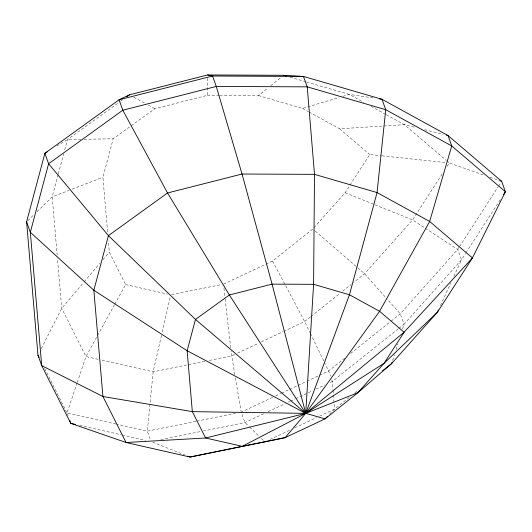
<?xml version="1.0" encoding="UTF-8"?>
<svg xmlns="http://www.w3.org/2000/svg" width="532" height="532" viewBox="0 0 532 532"><rect width="100%" height="100%" fill="white"/><g stroke="black" fill="none" stroke-linecap="round" stroke-linejoin="round"><path stroke-width="0.4" stroke-dasharray="2.66 2" d="M84.103 139.278L113.19 138.779L154.865 108.708L207.374 95.361L207.593 78.217M161.469 335.353L153.13 371.815L147.337 431.159L150.536 440.097M162.213 332.114L170.187 297.275M58.148 174.576L52.203 196.86L57.17 255.041M58.36 173.784L63.667 153.888M64.724 149.911L67.484 139.564L120.066 101.632M107.577 231.819L102.922 177.276L113.19 138.779M392.636 360.417L394.372 354.917M396.107 349.418L397.836 343.911M402.544 328.989L404.027 324.274L461.444 259.849L465.48 253.598M116.016 424.044L67.025 412.918L77.034 383.173M77.3 382.388L85.991 356.56L97.203 336.204M440.496 305.488L450.797 283.044M453.889 276.308L461.444 259.849L457.713 249.428L425.76 228.534M41.31 348.593L61.712 308.301L83.637 282.445M97.602 335.479L114.42 304.949M114.819 304.224L125.625 284.593L109.313 252.168L108.335 240.77M313.92 227.723L345.082 192.764L349.571 185.808M350.016 185.116L369.773 154.513L381.251 155.736M442.132 174.09L412.559 219.902L364.566 273.754L353.614 282.485M447.066 166.45L449.307 162.978L484.472 175.307M459.056 247.34L457.713 249.428L400.297 313.847L390.608 321.574M459.502 246.648L498.078 186.885M498.531 186.193L500.772 182.722M465.926 252.9L500.911 198.702M84.176 281.814L99.684 263.52M102.889 259.736L109.313 252.168M329.521 414.268L334.528 409.108L349.458 397.198M27.764 220.72L34.168 214.469M37.074 211.63L52.203 196.86L69.113 190.33M219.729 95.414L258.452 95.587L268.141 87.787M270.728 85.705L281.069 77.379M265.874 264.204L272.564 261.052L312.829 228.946L314.698 230.569M310.449 316.906L304.656 321.528L283.782 331.35M311.094 316.394L340.088 293.272M342.661 291.217L351.04 284.54M344.763 358.136L328.616 371.004L319.652 375.226M350.568 353.501L389.963 322.086M398.215 328.909L332.347 381.431L329.361 382.834M398.86 328.39L404.027 324.274L400.297 313.847L386.551 298.425M354.651 393.062L358.541 389.956M120.737 101.147L122.759 99.684M56.891 146.014L67.484 139.564L80.784 139.337M223.473 284.161L265.129 264.557M234.585 354.505L231.6 355.908L208.95 360.503M237.565 353.102L258.439 343.28M261.418 341.877L283.037 331.702M272.59 397.377L241.222 412.14L244.953 422.561L249.056 426.544M275.583 395.968L280.81 393.507M281.554 393.155L289.029 389.637M289.774 389.291L297.242 385.773M297.987 385.421L306.206 381.557M306.951 381.205L318.907 375.579M263.626 413.776L244.953 422.561L203.676 430.927M268.108 411.662L285.292 403.582M288.278 402.172L289.767 401.467M290.519 401.115L295.001 399.007M295.745 398.654L312.178 390.92M315.915 389.165L324.879 384.949M270.123 439.419L289.594 430.255M294.834 427.788L316.553 417.567M319.552 416.157L334.528 409.108L333.438 395.269M72.186 189.146L102.922 177.276M258.452 95.587L302.548 108.428L338.977 97.496M342.934 96.305L349.271 94.403L373.81 98.068M171.55 294.681L221.039 284.653M204.906 361.321L153.13 371.815L101.359 360.051M195.896 421.324L147.337 431.159L116.821 424.23M196.707 421.158L235.556 413.291M160.784 439.618L200.438 431.585M309.092 112.019L339.622 128.784L404.44 124.694L415.731 127.5M207.374 95.361L218.905 95.414M382.069 155.823L445.204 162.546M125.625 284.593L167.52 294.116M98.127 359.313L85.991 356.56L61.712 308.301L57.449 258.319M79.587 425.347L121.356 434.837M122.154 435.016L145.449 440.31M424.603 129.708L443.156 134.323M289.973 77.14L305.787 81.742M306.578 81.975L349.271 94.403L363.788 102.377M489.945 177.222L500.107 180.78M152.598 442.192L184.717 454.92M345.082 192.764L374.222 204.481M374.987 204.793L412.559 219.902L425.061 228.082M371.05 106.36L385.567 114.333M386.292 114.732L404.44 124.694L446.142 160.285M302.548 108.428L308.367 111.62M133.851 97.203L145.442 103.547M148.342 105.136L154.865 108.708M446.78 160.824L449.307 162.978M339.622 128.784L369.773 154.513M315.323 231.107L357.085 267.277M357.71 267.815L364.566 273.754L386.006 297.807M249.641 427.11L259.018 436.2M261.365 438.474L263.712 440.749M272.564 261.052L304.656 321.528L310.016 332.606M44.675 368.51L67.025 412.918M310.375 333.345L323.968 361.408M324.32 362.146L328.616 371.004L330.478 376.217M331.815 379.941L332.347 381.431L332.985 389.57M67.291 413.663L68.089 415.891M234.805 374.654L231.041 350.96M235.363 377.913L241.082 411.322M223.945 288.284L225.063 298.179M225.156 299.004L230.669 347.662M333.052 390.382L333.371 394.451"/><path stroke-width="0.8" d="M187.776 456.137L190.064 457.041L285.159 437.643L305.72 413.364L313.594 284.321L314.505 174.356L307.223 86.849L303.486 76.428L283.649 75.298L207.64 74.959L129.502 94.822L119.075 99.783L44.881 153.316L26.6 221.857L37.972 355.183L41.702 365.61L70.756 423.339L126.064 442.504L190.064 457.041L285.159 437.643L325.072 418.857L357.81 392.749L391.645 363.556L437.404 312.218L472.429 257.954L505.4 191.753L501.669 181.332L447.997 135.527L381.996 99.291L303.486 76.428L212.547 76.023L207.64 74.959M392.144 361.986L391.645 363.556L382.561 370.804M26.6 221.857L30.331 232.278L41.702 365.61L102.915 396.5L192.331 411.628L305.72 413.364L357.81 392.749L384.031 363.329L404.107 332.227L379.595 311.306L349.451 294.761L313.594 284.321L272.065 284.135L229.372 294.987L195.483 319.433L187.138 350.734L192.331 411.628L205.598 437.996L305.72 413.364L404.107 332.227L472.429 257.954L429.663 221.452L377.062 192.577L314.505 174.356L242.033 174.03L167.54 192.97L108.422 235.629L93.851 290.246L102.915 396.5L126.064 442.504L205.598 437.996L242.279 446.328L305.72 413.364L349.451 294.761L377.062 192.577L385.727 109.712L381.996 99.291L379.542 98.925M438.435 309.976L437.404 312.218L384.031 363.329L305.72 413.364L187.138 350.734L93.851 290.246L30.331 232.278L48.611 163.743L44.881 153.316L47.707 151.6M503.604 194.532L505.4 191.753L451.728 145.948L385.727 109.712L307.223 86.849L216.285 86.443L122.806 110.21L48.611 163.743L108.422 235.629L195.483 319.433L305.72 413.364L325.072 418.857L327.293 416.563M305.72 413.364L272.065 284.135L242.033 174.03L216.285 86.443L212.547 76.023L119.075 99.783L122.806 110.21L167.54 192.97L229.372 294.987L305.72 413.364L379.595 311.306L429.663 221.452L451.728 145.948L447.997 135.527L446.381 135.128M126.802 96.764L129.502 94.822M264.883 441.886L266.379 441.181M75.577 424.436L70.756 423.339L69.692 420.36M283.649 75.298L286.023 75.99M500.107 180.78L501.669 181.332M37.972 355.183L39.089 357.404"/></g></svg>
